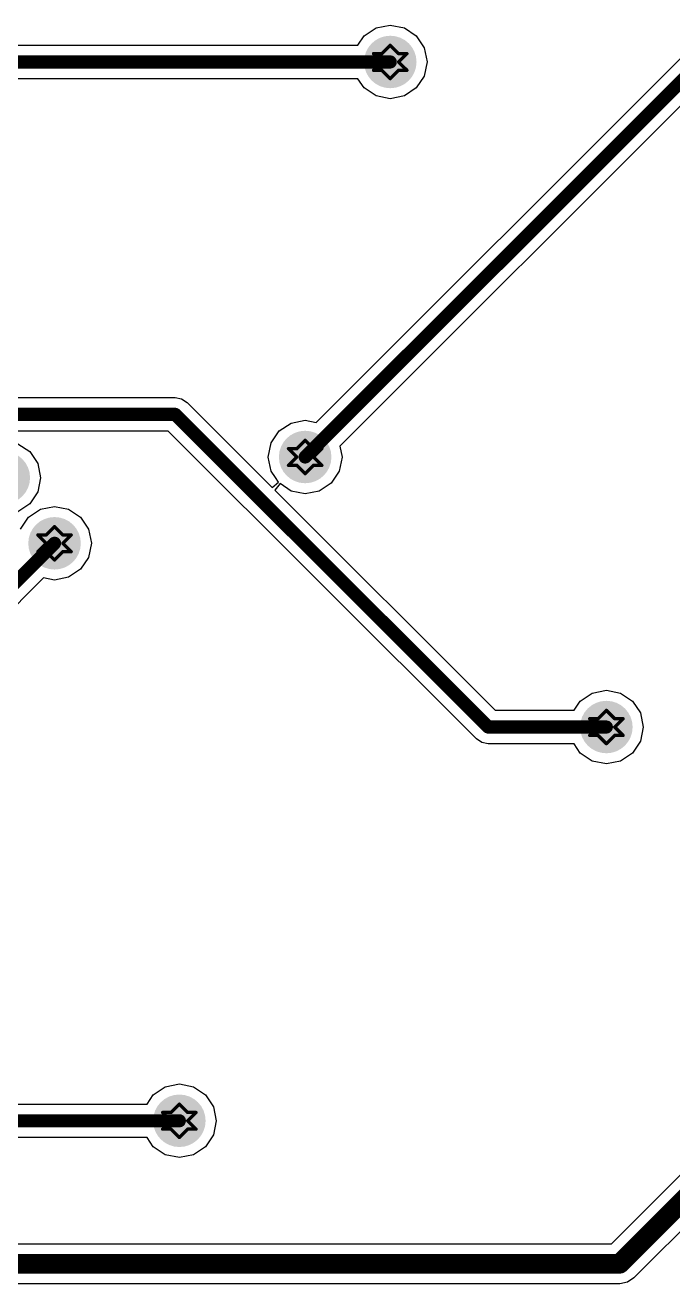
# Model space of a CAD drawing. Header units: millimetres. Extents: x 13 to 607, y 0 to 420.
# Drawn here: x 483.73 to 503.43, y 282.92 to 321.24 of the extents above; entities that cross this region are included whole.
import ezdxf

# ---------------------------------------------------------------- set-up
doc = ezdxf.new("R2010")
doc.units = ezdxf.units.MM
doc.layers.add('BottomLayer', color=5, linetype='Continuous')
doc.layers.add('DrillDrawing', color=1, linetype='Continuous')

msp = doc.modelspace()

# ---------------------------------------------------------------- hatches: boundary and pattern name
at = {"layer": 'BottomLayer'}
h = msp.add_hatch(color=5, dxfattribs=at)
edge = h.paths.add_edge_path()
edge.add_arc((494.8369301495841, 320.1172399834339), 0.7991522388059702, 0, 360, ccw=False)
h = msp.add_hatch(color=5, dxfattribs=at)
edge = h.paths.add_edge_path()
edge.add_arc((492.2488704480929, 308.0903743117922), 0.7991522388059702, 0, 360, ccw=False)
h = msp.add_hatch(color=5, dxfattribs=at)
edge = h.paths.add_edge_path()
edge.add_arc((483.0837898510508, 307.4614250580609), 0.7991522388059702, 0, 360, ccw=False)
h = msp.add_hatch(color=5, dxfattribs=at)
edge = h.paths.add_edge_path()
edge.add_arc((484.6265373136848, 305.4635546102996), 0.7991522388059702, 0, 360, ccw=False)
h = msp.add_hatch(color=5, dxfattribs=at)
edge = h.paths.add_edge_path()
edge.add_arc((501.4087698510848, 299.8694787894041), 0.7991522388059702, 0, 360, ccw=False)
h = msp.add_hatch(color=5, dxfattribs=at)
edge = h.paths.add_edge_path()
edge.add_arc((488.4225205973489, 287.8821749088071), 0.7991522388059702, 0, 360, ccw=False)

# ---------------------------------------------------------------- linework, layer by layer
for p, q in [((494.0447149253953, 320.9094552073145), (494.4081850746509, 321.1523166998518)), ((494.4081850746509, 321.1523166998518), (494.8369301492778, 321.2376008789563)), ((494.8369301492778, 321.2376008789563), (495.2656752239047, 321.1523166998518)), ((495.2656752239047, 321.1523166998518), (495.6291453731531, 320.9094552073145)), ((493.8556495522564, 320.6264940132847), (494.0447149253953, 320.9094552073145)), ((495.6291453731531, 320.9094552073145), (495.8720068656978, 320.5459850580608)), ((481.2369301492793, 320.6264940132847), (493.8556495522564, 320.6264940132847)), ((495.8720068656978, 320.5459850580608), (495.9572910447962, 320.1172399834339)), ((492.5826489552412, 309.1443438640309), (503.7112650746487, 320.272959983434)), ((495.9572910447962, 320.1172399834339), (495.8720068656978, 319.6884949088071)), ((493.8556495522564, 319.6079859535832), (481.4478671641984, 319.6079859535832)), ((494.0447149253953, 319.3250247595533), (493.8556495522564, 319.6079859535832)), ((495.8720068656978, 319.6884949088071), (495.6291453731531, 319.3250247595533)), ((504.4314561194253, 319.5527689386578), (493.3028400000251, 308.4241528192549)), ((494.4081850746509, 319.082163267016), (494.0447149253953, 319.3250247595533)), ((495.6291453731531, 319.3250247595533), (495.2656752239047, 319.082163267016)), ((494.8369301492778, 318.9968790879115), (494.4081850746509, 319.082163267016)), ((495.2656752239047, 319.082163267016), (494.8369301492778, 318.9968790879115)), ((419.2676167164457, 309.8983268491056), (488.2957361194269, 309.8983268491056)), ((488.2957361194269, 309.8983268491056), (488.4906170149472, 309.8595617744787)), ((488.4906170149472, 309.8595617744787), (488.6558316418152, 309.7491734162697)), ((488.6558316418152, 309.7491734162697), (491.2413997015167, 307.1636053565682)), ((488.0847940298693, 308.8798187894041), (475.1449014925595, 308.8798187894041)), ((497.4552346268895, 299.509383267016), (488.0847940298693, 308.8798187894041)), ((491.2137937313666, 308.519119386419), (491.4566552239041, 308.8825895356727)), ((491.4566552239041, 308.8825895356727), (491.8201253731597, 309.1254510282101)), ((491.8201253731597, 309.1254510282101), (492.2488704477867, 309.2107352073145)), ((492.2488704477867, 309.2107352073145), (492.5826489552412, 309.1443438640309)), ((483.5125349253933, 308.4965017744787), (483.8760050746489, 308.2536402819414)), ((491.128509552261, 308.0903743117921), (491.2137937313666, 308.519119386419)), ((483.8760050746489, 308.2536402819414), (484.1188665671864, 307.8901701326877)), ((491.2137937313666, 307.6616292371653), (491.128509552261, 308.0903743117921)), ((493.3692313433123, 308.0903743117921), (493.2839471641994, 307.6616292371653)), ((493.3028400000251, 308.4241528192549), (493.3692313433123, 308.0903743117921)), ((484.1188665671864, 307.8901701326877), (484.204150746292, 307.4614250580608)), ((484.204150746292, 307.4614250580608), (484.1188665671864, 307.0326799834339)), ((491.3418874627089, 307.469919983434), (491.2137937313666, 307.6616292371653)), ((491.2413997015167, 307.1636053565682), (491.4384779104723, 307.3253438640309)), ((491.4384779104723, 307.3253438640309), (491.3418874627089, 307.469919983434)), ((493.2839471641994, 307.6616292371653), (493.0410856716692, 307.2981590879115)), ((484.1188665671864, 307.0326799834339), (483.8760050746489, 306.6692098341802)), ((491.4838400000292, 307.2799817744787), (491.3221014925577, 307.0829035655235)), ((491.3221014925577, 307.0829035655235), (498.0262671642042, 300.3787328192548)), ((491.8201253731597, 307.0552975953742), (491.4838400000292, 307.2799817744787)), ((492.2488704477867, 306.9700134162698), (491.8201253731597, 307.0552975953742)), ((492.6776155224136, 307.0552975953742), (492.2488704477867, 306.9700134162698)), ((493.0410856716692, 307.2981590879115), (492.6776155224136, 307.0552975953742)), ((483.8760050746489, 306.6692098341802), (483.5125349253933, 306.4263483416428)), ((484.1977922388317, 306.4986313267175), (484.6265373134586, 306.5839155058219)), ((484.6265373134586, 306.5839155058219), (485.0552823880855, 306.4986313267175)), ((483.5914605970386, 305.8922996849265), (483.8343220895761, 306.2557698341802)), ((483.8343220895761, 306.2557698341802), (484.1977922388317, 306.4986313267175)), ((485.0552823880855, 306.4986313267175), (485.4187525373411, 306.2557698341802)), ((485.4187525373411, 306.2557698341802), (485.6616140298713, 305.8922996849265)), ((501.5614146268847, 284.140287147613), (523.9730829850953, 306.5519605804488)), ((485.6616140298713, 305.8922996849265), (485.746898208977, 305.4635546102996)), ((525.016309552265, 305.8667083416429), (502.246671940323, 283.0970758043294)), ((485.746898208977, 305.4635546102996), (485.6616140298713, 305.0348095356728)), ((485.6616140298713, 305.0348095356728), (485.4187525373411, 304.671339386419)), ((485.4187525373411, 304.671339386419), (485.0552823880855, 304.4284778938817)), ((484.2927588059968, 304.4095901326877), (482.0821041791271, 302.198935505822)), ((484.6265373134586, 304.3431937147772), (484.2927588059968, 304.4095901326877)), ((485.0552823880855, 304.4284778938817), (484.6265373134586, 304.3431937147772)), ((500.6165546268887, 300.6616940132847), (500.9800247761443, 300.904555505822)), ((500.9800247761443, 300.904555505822), (501.4087698507713, 300.9898396849265)), ((501.4087698507713, 300.9898396849265), (501.8375149253982, 300.904555505822)), ((501.8375149253982, 300.904555505822), (502.2009850746465, 300.6616940132847)), ((500.4274892537571, 300.3787328192548), (500.6165546268887, 300.6616940132847)), ((502.2009850746465, 300.6616940132847), (502.4438465671913, 300.2982238640309)), ((498.0262671642042, 300.3787328192548), (500.4274892537571, 300.3787328192548)), ((502.4438465671913, 300.2982238640309), (502.5291307462896, 299.8694787894041)), ((502.5291307462896, 299.8694787894041), (502.4438465671913, 299.4407337147772)), ((497.6204441791263, 299.3989898341802), (497.4552346268895, 299.509383267016)), ((497.8153301492778, 299.3602247595533), (497.6204441791263, 299.3989898341802)), ((500.4274892537571, 299.3602247595533), (497.8153301492778, 299.3602247595533)), ((500.6165546268887, 299.0772635655235), (500.4274892537571, 299.3602247595533)), ((502.4438465671913, 299.4407337147772), (502.2009850746465, 299.0772635655235)), ((500.9800247761443, 298.8344020729862), (500.6165546268887, 299.0772635655235)), ((502.2009850746465, 299.0772635655235), (501.8375149253982, 298.8344020729862)), ((501.4087698507713, 298.7491178938816), (500.9800247761443, 298.8344020729862)), ((501.8375149253982, 298.8344020729862), (501.4087698507713, 298.7491178938816)), ((487.9937755224157, 288.917251625225), (488.4225205970354, 289.0025358043295)), ((488.4225205970354, 289.0025358043295), (488.8512656716623, 288.917251625225)), ((487.4412400000213, 288.3914289386578), (487.6303053731529, 288.6743901326877)), ((487.6303053731529, 288.6743901326877), (487.9937755224157, 288.917251625225)), ((488.8512656716623, 288.917251625225), (489.2147358209179, 288.6743901326877)), ((489.2147358209179, 288.6743901326877), (489.4575973134554, 288.310919983434)), ((450.2555364179345, 288.3914289386578), (487.4412400000213, 288.3914289386578)), ((489.4575973134554, 288.310919983434), (489.542881492561, 287.882174908807)), ((489.542881492561, 287.882174908807), (489.4575973134554, 287.4534298341802)), ((489.4575973134554, 287.4534298341802), (489.2147358209179, 287.0899596849264)), ((487.4412400000213, 287.3729208789563), (450.2405916418131, 287.3729208789563)), ((487.6303053731529, 287.0899596849264), (487.4412400000213, 287.3729208789563)), ((487.9937755224157, 286.8470981923892), (487.6303053731529, 287.0899596849264)), ((489.2147358209179, 287.0899596849264), (488.8512656716623, 286.8470981923892)), ((488.4225205970354, 286.7618140132847), (487.9937755224157, 286.8470981923892)), ((488.8512656716623, 286.8470981923892), (488.4225205970354, 286.7618140132847)), ((473.3203041791269, 284.140287147613), (501.5614146268847, 284.140287147613)), ((501.8145167164396, 282.9180734162697), (473.3203041791269, 282.9180734162697)), ((501.8145420895737, 282.9180683416429), (501.8145167164396, 282.9180734162697)), ((502.0484011940564, 282.9645925207474), (501.8145420895737, 282.9180683416429)), ((502.2466617910679, 283.0970605804488), (502.0484011940564, 282.9645925207474)), ((502.246671940323, 283.0970758043294), (502.2466617910679, 283.0970605804488))]:
    msp.add_line(p, q, dxfattribs=at)
for points, const_width in [([(504.7652346268871, 320.6067384908966), (492.2488704477867, 308.0903743117921)], 0.3995761194029852), ([(494.8369301492778, 320.1172399834339), (481.2369301492793, 320.1172399834339)], 0.3995761194029852), ([(488.2957361194269, 309.3890728192549), (419.2676167164457, 309.3890728192549)], 0.3995761194029852), ([(497.8153301492778, 299.8694787894041), (488.2957361194269, 309.3890728192549)], 0.3995761194029852), ([(524.5841898507708, 306.2988280431354), (501.8145420895737, 283.5291802819414)], 0.5993641791044777), ([(484.6265322388274, 305.4635546102996), (481.7220086567388, 302.5590310282101)], 0.3995761194029852), ([(484.6265373134586, 305.4635546102996), (484.6265322388274, 305.4635546102996)], 0.3995761194029852), ([(501.4087698507713, 299.8694787894041), (497.8153301492778, 299.8694787894041)], 0.3995761194029852), ([(488.4225205970354, 287.882174908807), (449.2779653731552, 287.882174908807)], 0.3995761194029852), ([(501.8145420895737, 283.5291802819414), (472.4070794030115, 283.5291802819414)], 0.5993641791044777)]:
    msp.add_lwpolyline(points, dxfattribs=dict(at, const_width=const_width))
for points, const_width in [([(494.9368241791301, 320.1172399834339, -1), (494.7370361194255, 320.1172399834339, -1)], 0.1997880597014926), ([(488.3956301492719, 309.3890728192549, -1), (488.1958420895746, 309.3890728192549, -1)], 0.1997880597014926), ([(488.3956301492719, 309.3890728192549, -1), (488.1958420895746, 309.3890728192549, -1)], 0.1997880597014926), ([(492.3487644776317, 308.0903743117921, -1), (492.1489764179344, 308.0903743117921, -1)], 0.1997880597014926), ([(484.7264262686797, 305.4635546102996, -1), (484.5266382089824, 305.4635546102996, -1)], 0.1997880597014926), ([(484.7264262686797, 305.4635546102996, -1), (484.5266382089824, 305.4635546102996, -1)], 0.1997880597014926), ([(484.7264313433036, 305.4635546102996, -1), (484.5266432836063, 305.4635546102996, -1)], 0.1997880597014926), ([(497.9152241791228, 299.8694787894041, -1), (497.7154361194255, 299.8694787894041, -1)], 0.1997880597014926), ([(497.9152241791228, 299.8694787894041, -1), (497.7154361194255, 299.8694787894041, -1)], 0.1997880597014926), ([(501.5086638806235, 299.8694787894041, -1), (501.308875820919, 299.8694787894041, -1)], 0.1997880597014926), ([(488.5224146268877, 287.882174908807, -1), (488.3226265671904, 287.882174908807, -1)], 0.1997880597014926), ([(501.9643805970402, 283.5291802819414, -1), (501.6647035821145, 283.5291802819414, -1)], 0.2996820895522389), ([(501.9643805970402, 283.5291802819414, -1), (501.6647035821145, 283.5291802819414, -1)], 0.2996820895522389)]:
    msp.add_lwpolyline(points, format="xyb", close=True, dxfattribs=dict(at, const_width=const_width))
at = {"layer": 'DrillDrawing', "const_width": 0.1014925373134329}
for points in [[(494.5831988059938, 320.3709713267176), (494.3294674627098, 320.3709713267176)], [(494.5831988059938, 320.1172399834339), (494.3294674627098, 320.3709713267176)], [(494.8369301492778, 320.6247026700011), (494.5831988059938, 320.3709713267176)], [(495.0906614925618, 320.3709713267176), (494.8369301492778, 320.6247026700011)], [(495.3443928358458, 320.3709713267176), (495.0906614925618, 320.1172399834339)], [(495.3443928358458, 320.3709713267176), (495.0906614925618, 320.3709713267176)], [(494.5831988059938, 320.1172399834339), (494.3294674627098, 319.8635086401503)], [(495.3443928358458, 319.8635086401503), (495.0906614925618, 320.1172399834339)], [(494.5831988059938, 319.8635086401503), (494.3294674627098, 319.8635086401503)], [(494.8369301492778, 319.6097772968668), (494.5831988059938, 319.8635086401503)], [(495.0906614925618, 319.8635086401503), (494.8369301492778, 319.6097772968668)], [(495.3443928358458, 319.8635086401503), (495.0906614925618, 319.8635086401503)], [(492.2488704477867, 308.5978369983593), (491.9951391045026, 308.3441056550757)], [(492.5026017910634, 308.3441056550757), (492.2488704477867, 308.5978369983593)], [(491.9951391045026, 308.3441056550757), (491.7414077612186, 308.3441056550757)], [(491.9951391045026, 308.0903743117921), (491.7414077612186, 308.3441056550757)], [(491.9951391045026, 308.0903743117921), (491.7414077612186, 307.8366429685086)], [(492.7563331343474, 308.3441056550757), (492.5026017910634, 308.0903743117921)], [(492.7563331343474, 308.3441056550757), (492.5026017910634, 308.3441056550757)], [(492.7563331343474, 307.8366429685086), (492.5026017910634, 308.0903743117921)], [(491.9951391045026, 307.8366429685086), (491.7414077612186, 307.8366429685086)], [(492.2488704477867, 307.582911625225), (491.9951391045026, 307.8366429685086)], [(492.5026017910634, 307.8366429685086), (492.2488704477867, 307.582911625225)], [(492.7563331343474, 307.8366429685086), (492.5026017910634, 307.8366429685086)], [(484.6265373134586, 305.9710172968668), (484.3728059701746, 305.7172859535831)], [(484.8802686567426, 305.7172859535831), (484.6265373134586, 305.9710172968668)], [(484.3728059701746, 305.7172859535831), (484.1190746268906, 305.7172859535831)], [(484.3728059701746, 305.4635546102996), (484.1190746268906, 305.7172859535831)], [(484.3728059701746, 305.4635546102996), (484.1190746268906, 305.209823267016)], [(485.1340000000193, 305.7172859535831), (484.8802686567426, 305.4635546102996)], [(485.1340000000193, 305.7172859535831), (484.8802686567426, 305.7172859535831)], [(485.1340000000193, 305.209823267016), (484.8802686567426, 305.4635546102996)], [(484.3728059701746, 305.209823267016), (484.1190746268906, 305.209823267016)], [(484.6265373134586, 304.9560919237325), (484.3728059701746, 305.209823267016)], [(484.8802686567426, 305.209823267016), (484.6265373134586, 304.9560919237325)], [(485.1340000000193, 305.209823267016), (484.8802686567426, 305.209823267016)], [(501.4087698507713, 300.3769414759713), (501.15503850748, 300.1232101326877)], [(501.6625011940553, 300.1232101326877), (501.4087698507713, 300.3769414759713)], [(501.15503850748, 300.1232101326877), (500.9013071642032, 300.1232101326877)], [(501.15503850748, 299.8694787894041), (500.9013071642032, 300.1232101326877)], [(501.9162325373393, 300.1232101326877), (501.6625011940553, 299.8694787894041)], [(501.9162325373393, 300.1232101326877), (501.6625011940553, 300.1232101326877)], [(501.15503850748, 299.8694787894041), (500.9013071642032, 299.6157474461205)], [(501.15503850748, 299.6157474461205), (500.9013071642032, 299.6157474461205)], [(501.4087698507713, 299.3620161028369), (501.15503850748, 299.6157474461205)], [(501.6625011940553, 299.6157474461205), (501.4087698507713, 299.3620161028369)], [(501.9162325373393, 299.6157474461205), (501.6625011940553, 299.8694787894041)], [(501.9162325373393, 299.6157474461205), (501.6625011940553, 299.6157474461205)], [(488.1687892537586, 288.1359062520906), (487.9150579104746, 288.1359062520906)], [(488.1687892537586, 287.882174908807), (487.9150579104746, 288.1359062520906)], [(488.4225205970354, 288.3896375953742), (488.1687892537586, 288.1359062520906)], [(488.6762519403194, 288.1359062520906), (488.4225205970354, 288.3896375953742)], [(488.9299832836034, 288.1359062520906), (488.6762519403194, 287.882174908807)], [(488.9299832836034, 288.1359062520906), (488.6762519403194, 288.1359062520906)], [(488.1687892537586, 287.882174908807), (487.9150579104746, 287.6284435655235)], [(488.9299832836034, 287.6284435655235), (488.6762519403194, 287.882174908807)], [(488.1687892537586, 287.6284435655235), (487.9150579104746, 287.6284435655235)], [(488.4225205970354, 287.3747122222399), (488.1687892537586, 287.6284435655235)], [(488.6762519403194, 287.6284435655235), (488.4225205970354, 287.3747122222399)], [(488.9299832836034, 287.6284435655235), (488.6762519403194, 287.6284435655235)]]:
    msp.add_lwpolyline(points, dxfattribs=at)
at = {"layer": 'DrillDrawing', "const_width": 0.05074626865671643}
for points in [[(494.3548405970425, 320.3709713267176, -1), (494.3040943283843, 320.3709713267176, -1)], [(494.3548405970425, 320.3709713267176, -1), (494.3040943283843, 320.3709713267176, -1)], [(494.6085719403193, 320.3709713267176, -1), (494.5578256716683, 320.3709713267176, -1)], [(494.6085719403193, 320.3709713267176, -1), (494.5578256716683, 320.3709713267176, -1)], [(494.8623032836033, 320.6247026700011, -1), (494.8115570149523, 320.6247026700011, -1)], [(494.8623032836033, 320.6247026700011, -1), (494.8115570149523, 320.6247026700011, -1)], [(495.1160346268873, 320.3709713267176, -1), (495.0652883582363, 320.3709713267176, -1)], [(495.1160346268873, 320.3709713267176, -1), (495.0652883582363, 320.3709713267176, -1)], [(495.3697659701713, 320.3709713267176, -1), (495.3190197015203, 320.3709713267176, -1)], [(495.3697659701713, 320.3709713267176, -1), (495.3190197015203, 320.3709713267176, -1)], [(494.6085719403193, 320.1172399834339, -1), (494.5578256716683, 320.1172399834339, -1)], [(494.6085719403193, 320.1172399834339, -1), (494.5578256716683, 320.1172399834339, -1)], [(495.1160346268873, 320.1172399834339, -1), (495.0652883582363, 320.1172399834339, -1)], [(495.1160346268873, 320.1172399834339, -1), (495.0652883582363, 320.1172399834339, -1)], [(494.3548405970425, 319.8635086401503, -1), (494.3040943283843, 319.8635086401503, -1)], [(494.3548405970425, 319.8635086401503, -1), (494.3040943283843, 319.8635086401503, -1)], [(494.6085719403193, 319.8635086401503, -1), (494.5578256716683, 319.8635086401503, -1)], [(494.6085719403193, 319.8635086401503, -1), (494.5578256716683, 319.8635086401503, -1)], [(494.8623032836033, 319.6097772968668, -1), (494.8115570149523, 319.6097772968668, -1)], [(494.8623032836033, 319.6097772968668, -1), (494.8115570149523, 319.6097772968668, -1)], [(495.1160346268873, 319.8635086401503, -1), (495.0652883582363, 319.8635086401503, -1)], [(495.1160346268873, 319.8635086401503, -1), (495.0652883582363, 319.8635086401503, -1)], [(495.3697659701713, 319.8635086401503, -1), (495.3190197015203, 319.8635086401503, -1)], [(495.3697659701713, 319.8635086401503, -1), (495.3190197015203, 319.8635086401503, -1)], [(492.2742435821121, 308.5978369983593, -1), (492.2234973134539, 308.5978369983593, -1)], [(492.2742435821121, 308.5978369983593, -1), (492.2234973134539, 308.5978369983593, -1)], [(491.7667808955441, 308.3441056550757, -1), (491.7160346268859, 308.3441056550757, -1)], [(491.7667808955441, 308.3441056550757, -1), (491.7160346268859, 308.3441056550757, -1)], [(492.0205122388281, 308.3441056550757, -1), (491.9697659701699, 308.3441056550757, -1)], [(492.0205122388281, 308.3441056550757, -1), (491.9697659701699, 308.3441056550757, -1)], [(492.0205122388281, 308.0903743117921, -1), (491.9697659701699, 308.0903743117921, -1)], [(492.0205122388281, 308.0903743117921, -1), (491.9697659701699, 308.0903743117921, -1)], [(492.5279749253962, 308.3441056550757, -1), (492.4772286567379, 308.3441056550757, -1)], [(492.5279749253962, 308.3441056550757, -1), (492.4772286567379, 308.3441056550757, -1)], [(492.5279749253962, 308.0903743117921, -1), (492.4772286567379, 308.0903743117921, -1)], [(492.5279749253962, 308.0903743117921, -1), (492.4772286567379, 308.0903743117921, -1)], [(492.7817062686802, 308.3441056550757, -1), (492.7309600000219, 308.3441056550757, -1)], [(492.7817062686802, 308.3441056550757, -1), (492.7309600000219, 308.3441056550757, -1)], [(491.7667808955441, 307.8366429685086, -1), (491.7160346268859, 307.8366429685086, -1)], [(491.7667808955441, 307.8366429685086, -1), (491.7160346268859, 307.8366429685086, -1)], [(492.0205122388281, 307.8366429685086, -1), (491.9697659701699, 307.8366429685086, -1)], [(492.0205122388281, 307.8366429685086, -1), (491.9697659701699, 307.8366429685086, -1)], [(492.5279749253962, 307.8366429685086, -1), (492.4772286567379, 307.8366429685086, -1)], [(492.5279749253962, 307.8366429685086, -1), (492.4772286567379, 307.8366429685086, -1)], [(492.7817062686802, 307.8366429685086, -1), (492.7309600000219, 307.8366429685086, -1)], [(492.7817062686802, 307.8366429685086, -1), (492.7309600000219, 307.8366429685086, -1)], [(492.2742435821121, 307.582911625225, -1), (492.2234973134539, 307.582911625225, -1)], [(492.2742435821121, 307.582911625225, -1), (492.2234973134539, 307.582911625225, -1)], [(484.6519104477841, 305.9710172968668, -1), (484.6011641791258, 305.9710172968668, -1)], [(484.6519104477841, 305.9710172968668, -1), (484.6011641791258, 305.9710172968668, -1)], [(484.144447761216, 305.7172859535831, -1), (484.0937014925578, 305.7172859535831, -1)], [(484.144447761216, 305.7172859535831, -1), (484.0937014925578, 305.7172859535831, -1)], [(484.3981791045001, 305.7172859535831, -1), (484.3474328358418, 305.7172859535831, -1)], [(484.3981791045001, 305.7172859535831, -1), (484.3474328358418, 305.7172859535831, -1)], [(484.3981791045001, 305.4635546102996, -1), (484.3474328358418, 305.4635546102996, -1)], [(484.3981791045001, 305.4635546102996, -1), (484.3474328358418, 305.4635546102996, -1)], [(484.9056417910681, 305.7172859535831, -1), (484.8548955224098, 305.7172859535831, -1)], [(484.9056417910681, 305.7172859535831, -1), (484.8548955224098, 305.7172859535831, -1)], [(484.9056417910681, 305.4635546102996, -1), (484.8548955224098, 305.4635546102996, -1)], [(484.9056417910681, 305.4635546102996, -1), (484.8548955224098, 305.4635546102996, -1)], [(485.1593731343521, 305.7172859535831, -1), (485.1086268656939, 305.7172859535831, -1)], [(485.1593731343521, 305.7172859535831, -1), (485.1086268656939, 305.7172859535831, -1)], [(484.144447761216, 305.209823267016, -1), (484.0937014925578, 305.209823267016, -1)], [(484.144447761216, 305.209823267016, -1), (484.0937014925578, 305.209823267016, -1)], [(484.3981791045001, 305.209823267016, -1), (484.3474328358418, 305.209823267016, -1)], [(484.3981791045001, 305.209823267016, -1), (484.3474328358418, 305.209823267016, -1)], [(484.9056417910681, 305.209823267016, -1), (484.8548955224098, 305.209823267016, -1)], [(484.9056417910681, 305.209823267016, -1), (484.8548955224098, 305.209823267016, -1)], [(485.1593731343521, 305.209823267016, -1), (485.1086268656939, 305.209823267016, -1)], [(485.1593731343521, 305.209823267016, -1), (485.1086268656939, 305.209823267016, -1)], [(484.6519104477841, 304.9560919237325, -1), (484.6011641791258, 304.9560919237325, -1)], [(484.6519104477841, 304.9560919237325, -1), (484.6011641791258, 304.9560919237325, -1)], [(501.4341429850967, 300.3769414759713, -1), (501.3833967164385, 300.3769414759713, -1)], [(501.4341429850967, 300.3769414759713, -1), (501.3833967164385, 300.3769414759713, -1)], [(500.926680298536, 300.1232101326877, -1), (500.8759340298705, 300.1232101326877, -1)], [(500.926680298536, 300.1232101326877, -1), (500.8759340298705, 300.1232101326877, -1)], [(501.18041164182, 300.1232101326877, -1), (501.1296653731545, 300.1232101326877, -1)], [(501.18041164182, 300.1232101326877, -1), (501.1296653731545, 300.1232101326877, -1)], [(501.6878743283808, 300.1232101326877, -1), (501.6371280597225, 300.1232101326877, -1)], [(501.6878743283808, 300.1232101326877, -1), (501.6371280597225, 300.1232101326877, -1)], [(501.9416056716648, 300.1232101326877, -1), (501.8908594030065, 300.1232101326877, -1)], [(501.9416056716648, 300.1232101326877, -1), (501.8908594030065, 300.1232101326877, -1)], [(500.926680298536, 299.6157474461205, -1), (500.8759340298705, 299.6157474461205, -1)], [(500.926680298536, 299.6157474461205, -1), (500.8759340298705, 299.6157474461205, -1)], [(501.18041164182, 299.8694787894041, -1), (501.1296653731545, 299.8694787894041, -1)], [(501.18041164182, 299.8694787894041, -1), (501.1296653731545, 299.8694787894041, -1)], [(501.18041164182, 299.6157474461205, -1), (501.1296653731545, 299.6157474461205, -1)], [(501.18041164182, 299.6157474461205, -1), (501.1296653731545, 299.6157474461205, -1)], [(501.6878743283808, 299.8694787894041, -1), (501.6371280597225, 299.8694787894041, -1)], [(501.6878743283808, 299.8694787894041, -1), (501.6371280597225, 299.8694787894041, -1)], [(501.6878743283808, 299.6157474461205, -1), (501.6371280597225, 299.6157474461205, -1)], [(501.6878743283808, 299.6157474461205, -1), (501.6371280597225, 299.6157474461205, -1)], [(501.9416056716648, 299.6157474461205, -1), (501.8908594030065, 299.6157474461205, -1)], [(501.9416056716648, 299.6157474461205, -1), (501.8908594030065, 299.6157474461205, -1)], [(501.4341429850967, 299.3620161028369, -1), (501.3833967164385, 299.3620161028369, -1)], [(501.4341429850967, 299.3620161028369, -1), (501.3833967164385, 299.3620161028369, -1)], [(487.9404310448001, 288.1359062520906, -1), (487.8896847761418, 288.1359062520906, -1)], [(487.9404310448001, 288.1359062520906, -1), (487.8896847761418, 288.1359062520906, -1)], [(488.1941623880841, 288.1359062520906, -1), (488.1434161194259, 288.1359062520906, -1)], [(488.1941623880841, 288.1359062520906, -1), (488.1434161194259, 288.1359062520906, -1)], [(488.4478937313681, 288.3896375953742, -1), (488.3971474627099, 288.3896375953742, -1)], [(488.4478937313681, 288.3896375953742, -1), (488.3971474627099, 288.3896375953742, -1)], [(488.7016250746522, 288.1359062520906, -1), (488.6508788059939, 288.1359062520906, -1)], [(488.7016250746522, 288.1359062520906, -1), (488.6508788059939, 288.1359062520906, -1)], [(488.9553564179362, 288.1359062520906, -1), (488.9046101492779, 288.1359062520906, -1)], [(488.9553564179362, 288.1359062520906, -1), (488.9046101492779, 288.1359062520906, -1)], [(488.1941623880841, 287.882174908807, -1), (488.1434161194259, 287.882174908807, -1)], [(488.1941623880841, 287.882174908807, -1), (488.1434161194259, 287.882174908807, -1)], [(488.7016250746522, 287.882174908807, -1), (488.6508788059939, 287.882174908807, -1)], [(488.7016250746522, 287.882174908807, -1), (488.6508788059939, 287.882174908807, -1)], [(487.9404310448001, 287.6284435655235, -1), (487.8896847761418, 287.6284435655235, -1)], [(487.9404310448001, 287.6284435655235, -1), (487.8896847761418, 287.6284435655235, -1)], [(488.1941623880841, 287.6284435655235, -1), (488.1434161194259, 287.6284435655235, -1)], [(488.1941623880841, 287.6284435655235, -1), (488.1434161194259, 287.6284435655235, -1)], [(488.4478937313681, 287.3747122222399, -1), (488.3971474627099, 287.3747122222399, -1)], [(488.4478937313681, 287.3747122222399, -1), (488.3971474627099, 287.3747122222399, -1)], [(488.7016250746522, 287.6284435655235, -1), (488.6508788059939, 287.6284435655235, -1)], [(488.7016250746522, 287.6284435655235, -1), (488.6508788059939, 287.6284435655235, -1)], [(488.9553564179362, 287.6284435655235, -1), (488.9046101492779, 287.6284435655235, -1)], [(488.9553564179362, 287.6284435655235, -1), (488.9046101492779, 287.6284435655235, -1)]]:
    msp.add_lwpolyline(points, format="xyb", close=True, dxfattribs=at)

doc.saveas('drawing.dxf')
